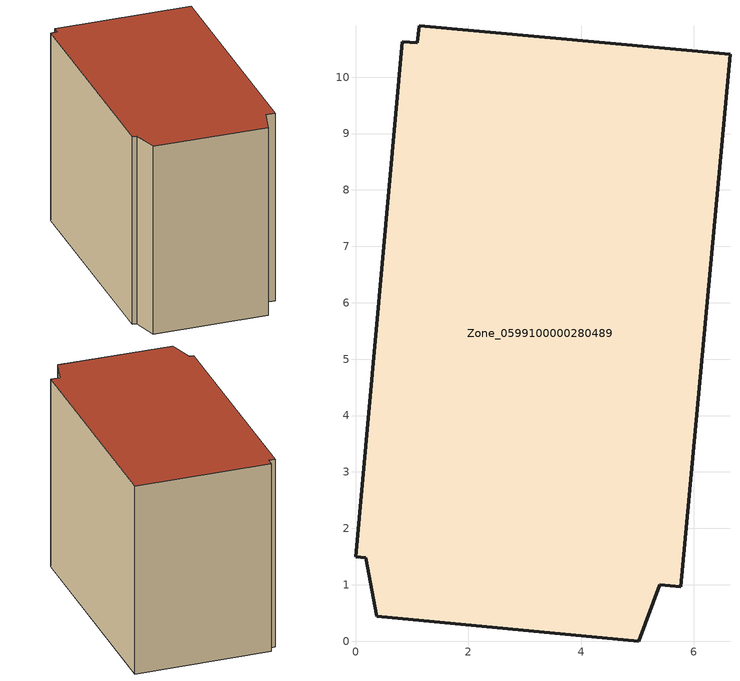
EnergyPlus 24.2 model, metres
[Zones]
Zone_0599100000280489
 floor ground (C_G): 0,1.5 0.83,10.63 1.1,10.61 1.13,10.91 6.64,10.4 5.77,0.96 5.4,1 5.02,0 0.38,0.44 0.18,1.48 z0.38
 wall outside (C_F): 5.77,0.96 6.64,10.4 1.13,10.91 1.1,10.61 0.83,10.63 0,1.5 0.18,1.48 0.38,0.44 5.02,0 5.4,1 5.77,0.96 z0.38:8.43
 roof outside (C_R): 0.83,10.63 0,1.5 0.18,1.48 0.38,0.44 5.02,0 5.4,1 5.77,0.96 6.64,10.4 1.13,10.91 1.1,10.61 z8.43
[BUILDING]
Pand.0599100000280489: North Axis=0; Terrain=City; Loads Convergence Tolerance Value=0.04; Temperature Convergence Tolerance Value=0.4; Solar Distribution=FullExterior; Maximum Number of Warmup Days=25; Minimum Number of Warmup Days=1
[Site:Location]
Rotterdam.The.Hague.AP_ZH_NLD Design_Conditions: Latitude=51.96; Longitude=4.45; Time Zone=1; Elevation=-4.5
[SITE:GROUNDTEMPERATURE:BUILDINGSURFACE]
18, 18, 18, 18, 18, 18, 18, 18, 18, 18, 18, 18
[MATERIAL] Thermal Absorptance=0.9; Solar Absorptance=0.7; Visible Absorptance=0.7
Name | Roughness | Thickness | Conductivity | Density | Specific Heat
G.TC.1965-1974 | MediumSmooth | 0.15 | 0.882353 | 540 | 1210
F.TC.1965-1974 | Rough | 0.3 | 0.697674 | 1920 | 840
R.TC.1965-1974 | MediumRough | 0.2 | 0.232558 | 1500 | 1000
[CONSTRUCTION]
C_G: G.TC.1965-1974
C_F: F.TC.1965-1974
C_R: R.TC.1965-1974
[ZONE]
Zone_0599100000280489: Type=1; Multiplier=1; Ceiling Height=Autocalculate; Volume=Autocalculate; Floor Area=autocalculate; Part of Total Floor Area=Yes
[ZONEINFILTRATION:DESIGNFLOWRATE]
Infil_Zone_0599100000280489: Zone or ZoneList or Space or SpaceList=Zone_0599100000280489; Schedule=AlwaysOn; Design Flow Rate Calculation Method=Flow/Area; Flow Rate per Floor Area=0.003; Constant Term Coefficient=1; Temperature Term Coefficient=0; Velocity Term Coefficient=0; Velocity Squared Term Coefficient=0
[HVACTEMPLATE:ZONE:IDEALLOADSAIRSYSTEM]
Zone_0599100000280489: Maximum Heating Supply Air Temperature=50; Minimum Cooling Supply Air Temperature=13; Maximum Heating Supply Air Humidity Ratio=0.0156; Minimum Cooling Supply Air Humidity Ratio=0.0077; Heating Limit=NoLimit; Cooling Limit=NoLimit; Dehumidification Control Type=ConstantSensibleHeatRatio; Cooling Sensible Heat Ratio=0.7; Dehumidification Setpoint=60; Humidification Control Type=None; Humidification Setpoint=30; Outdoor Air Method=None; Outdoor Air Flow Rate per Person=0.00944; Outdoor Air Flow Rate per Zone Floor Area=0; Outdoor Air Flow Rate per Zone=0; Demand Controlled Ventilation Type=None; Outdoor Air Economizer Type=NoEconomizer; Heat Recovery Type=None; Sensible Heat Recovery Effectiveness=0.7; Latent Heat Recovery Effectiveness=0.65
[ZONECONTROL:THERMOSTAT]
ThermostatControl_Zone_0599100000280489: Zone or ZoneList=Zone_0599100000280489; Control Type Schedule=DualSetpointControlType; Control 1=Thermostat_Zone_0599100000280489; Temperature Difference Between Cutout And Setpoint=0
[THERMOSTATSETPOINT:DUALSETPOINT]
Thermostat_Zone_0599100000280489: Heating Setpoint Temperature Schedule=HeatingSetpoint_Zone_0599100000280489; Cooling Setpoint Temperature Schedule=CoolingSetpoint_Zone_0599100000280489
[SCHEDULE:COMPACT]
HeatingSetpoint_Zone_0599100000280489: Through: 12/31, For: AllDays, Until: 24:00, 21
CoolingSetpoint_Zone_0599100000280489: Through: 12/31, For: AllDays, Until: 24:00, 24
DualSetpointControlType: Through: 12/31, For: AllDays, Until: 24:00, 4
AlwaysOn: Through: 12/31, For: AllDays, Until: 24:00, 1
